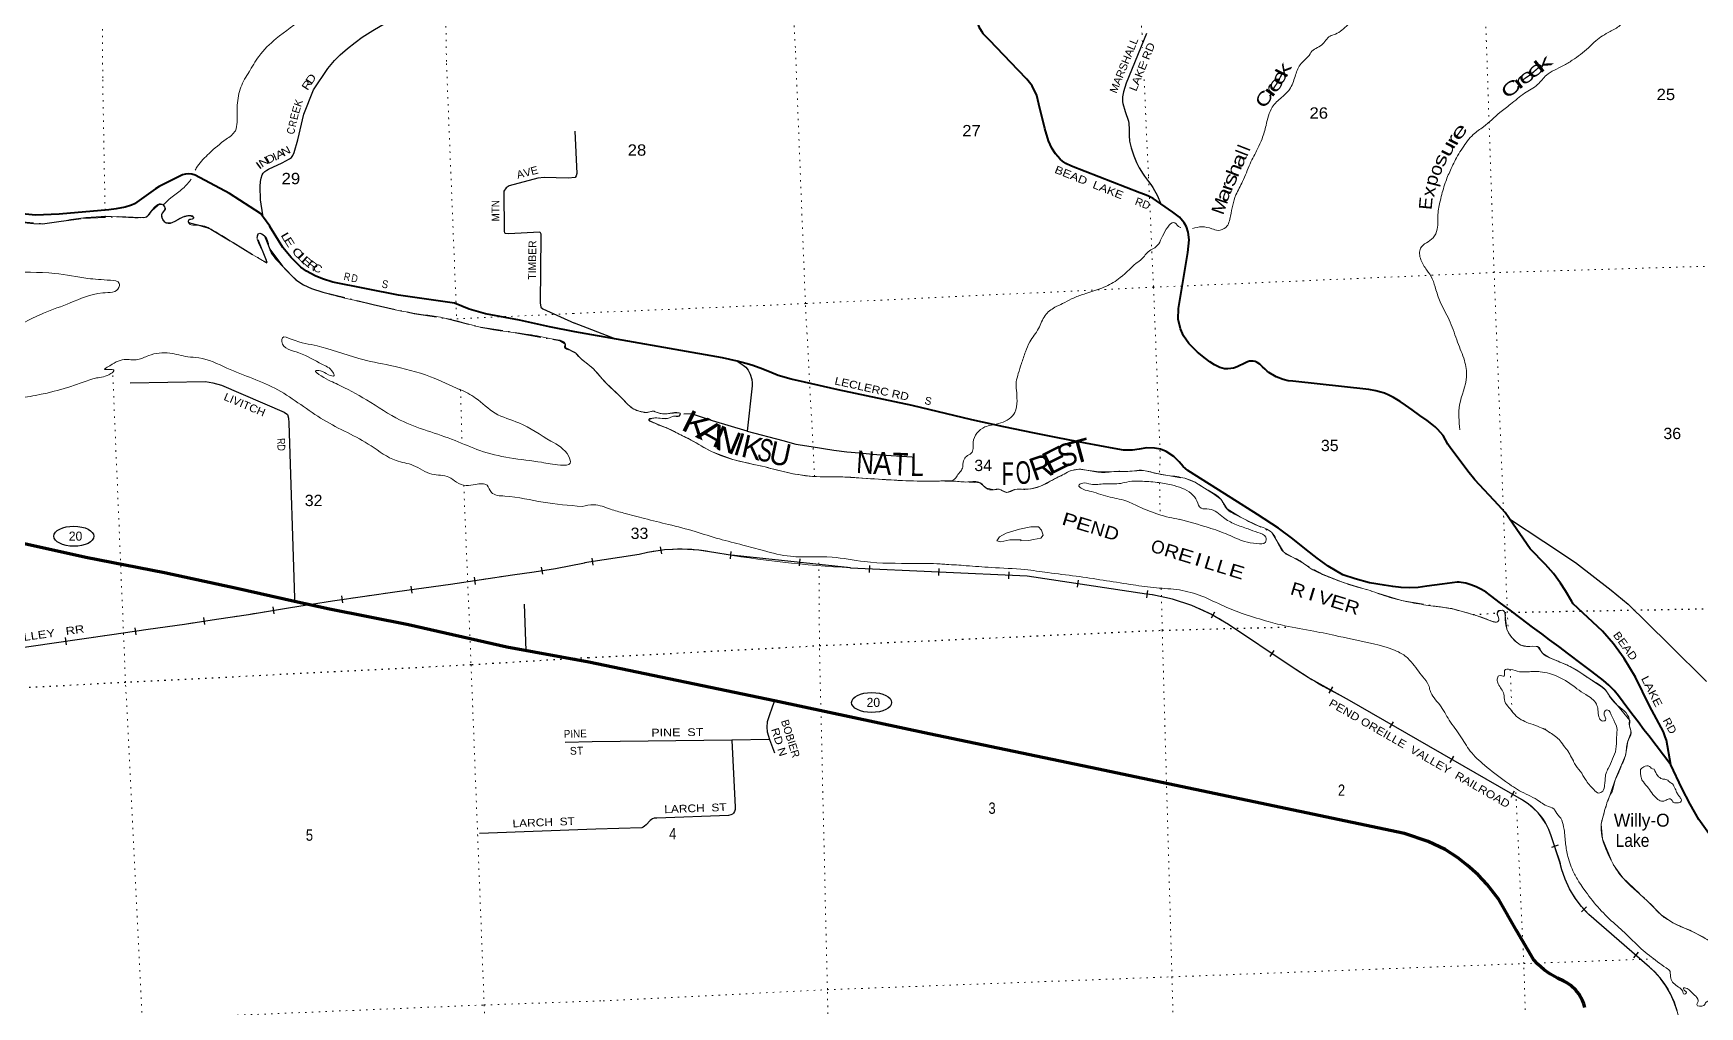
# Model space of a CAD drawing. Header units: feet. Extents: x 733631 to 986127, y 195788 to 388968.
# Drawn here: x 943227 to 968975, y 281106 to 296147 of the extents above; entities that cross this region are included whole.
import ezdxf
from ezdxf.enums import TextEntityAlignment as Align

# ---------------------------------------------------------------- set-up
doc = ezdxf.new("R2010")
doc.units = ezdxf.units.FT
doc.header["$LTSCALE"] = 70
doc.linetypes.add('DOT_DASHED', pattern=[7.7, 5, -1.2, 0.3, -1.2])
doc.linetypes.add('DOTTED', pattern=[1.5, 0.3, -1.2])
for name, color, linetype, lineweight in [('17', 7, 'Continuous', 25), ('23', 7, 'Continuous', 70), ('26', 7, 'Continuous', 40), ('29', 7, 'Continuous', 25), ('34', 7, 'Continuous', 25), ('39', 7, 'Continuous', 13), ('44', 7, 'DOT_DASHED', 13), ('6', 7, 'DOTTED', 25), ('7', 7, 'DOTTED', 13)]:
    doc.layers.add(name, color=color, linetype=linetype, lineweight=lineweight)
for name, color, linetype in [('27', 7, 'Continuous'), ('30', 7, 'Continuous'), ('41', 7, 'Continuous')]:
    doc.layers.add(name, color=color, linetype=linetype)

msp = doc.modelspace()

# ---------------------------------------------------------------- linework, layer by layer
at = {"layer": '17'}
for centre in [(943853.61, 288375.39), (956179.98, 285806.46)]:
    msp.add_ellipse(centre, major_axis=(309.24, -1), ratio=0.500121, dxfattribs=at)
at = {"layer": '23'}
msp.add_line((954678.01, 285829.54), (951810.42, 286431.05), dxfattribs=at)
for points in [[(947261.41, 287368.16), (946374.14, 287565.36), (945255.17, 287808.86), (944039.39, 288048.93), (942666.02, 288350.16), (941995.83, 288461.93), (941468.78, 288463.5), (941029.71, 288431.78), (940252.07, 288323.37), (939216.04, 288155.26), (937988.84, 287968.26), (937953.34, 287963.16)], [(951810.42, 286431.05), (950542.8, 286659.35), (949022.4, 287007.95), (947802.6, 287247.88), (947261.41, 287368.16)], [(967200.55, 281090.86), (967184.98, 281147.76), (967163.99, 281199.92), (967107.11, 281302.2), (967059.02, 281361.81), (966984.2, 281431.58), (966916.49, 281477.64), (966875.18, 281499.99), (966775.97, 281547.4), (966660.86, 281615.13), (966574.19, 281677.45), (966475.32, 281762.8), (966406.25, 281837.31), (966143.52, 282283.01), (965869.29, 282763.93), (965693.23, 282991.53), (965552.38, 283143.26), (965384.45, 283294.99), (965235.48, 283411.49), (965040.47, 283533.42), (964781.79, 283660.76), (964413.43, 283779.98), (959561.61, 284801.82), (957068.3, 285321.09), (954678.01, 285829.54)]]:
    msp.add_lwpolyline(points, dxfattribs=at)
at = {"layer": '26'}
for points in [[(957457.56, 297421.03), (957728.81, 296766.71), (957750.41, 296703.73), (957763.44, 296652.87), (957785.82, 296490.08), (957809.56, 296341.45), (957816.95, 296309.43), (957838.23, 296248.18), (957876.38, 296180.38), (957900.97, 296144.16), (958002.98, 296041.61)], [(959093.8, 294200.84), (959022.47, 294285.72), (958965.9, 294373.06), (958911.79, 294485), (958857.06, 294676.89), (958762.37, 295053.32), (958731.01, 295187.4), (958658.45, 295337.48), (958577.29, 295438.35), (958446.93, 295577.36), (958002.98, 296041.61)], [(968528.81, 284842.36), (968460.34, 285224.48), (968443.84, 285276.05), (968416.52, 285351.34), (968197.93, 285753.59), (967981.41, 286196.07), (967806.13, 286486.93), (967641.16, 286713.85), (967475.16, 286906.72), (967021.99, 287332.44), (966998.28, 287364.41), (966904.45, 287532.53), (966825.05, 287651.15), (966715.76, 287797.61), (966595.13, 287938.91), (966356.94, 288182.32), (966035.89, 288645.05), (966025.06, 288662.2), (965970.03, 288740.71), (965864.47, 288856.23), (965499.54, 289249.51), (965393.99, 289382.17), (965258.66, 289561.77), (965132.14, 289730.77), (965084.32, 289799.36), (965009.44, 289930.22), (964930.95, 290022.27), (964886.74, 290068.3), (964838.93, 290108.91), (964762.24, 290163.06), (964653.08, 290239.77), (964533.08, 290326.39), (964428.42, 290401.3), (964345.42, 290457.25), (964246.18, 290520.43), (964172.2, 290555.62), (964102.73, 290585.41), (964028.75, 290607.97), (963970.11, 290622.41), (963860.94, 290643.17), (962687.64, 290774.02), (962615.47, 290777.63), (962539.68, 290795.68), (962433.22, 290839), (962318.22, 290904.94), (962294.64, 290924.59), (962259.27, 290956.04), (962220.53, 290991.43), (962177.86, 291031.86), (962135.75, 291061.07), (962107.68, 291073.43), (962077.92, 291080.17), (962049.29, 291082.41), (962017, 291080.16), (961987.24, 291071.17), (961945.7, 291052.07), (961839.73, 290998.73), (961802.4, 290982.16), (961770.39, 290972.33), (961732.78, 290965.59), (961685.19, 290962.21), (961632.41, 290963.34), (961562.8, 290981.31), (961480.83, 291021.75), (961406.72, 291071.17), (961338.22, 291121.72), (961214.7, 291217.19), (961083.89, 291354.5), (960997.43, 291473.57), (960953.63, 291581.4), (960917.7, 291728.55), (960923.32, 291894.79), (961019.32, 292479.99), (961064.24, 292758.55), (961086.13, 292956.24), (961070.41, 293074.18), (961045.7, 293155.05), (961009.77, 293220.2), (960936.78, 293304.45), (960835.73, 293383.07), (960651.11, 293509.75), (960583.41, 293558.74), (960529.43, 293592.49), (960459.18, 293627.82), (960399.25, 293653.63), (960324.77, 293681.71), (959688.99, 293930.2), (959270.88, 294096.27), (959181.11, 294135.64), (959129.43, 294168.95), (959093.8, 294200.84)], [(946781.31, 293301.89), (946738.24, 293361.64), (946259.01, 293672.27), (945726.32, 293952.7), (945675.29, 293968.37), (945630.65, 293973.95), (945580.43, 293971.16), (945530.29, 293957.89), (945173.11, 293777.41), (945115.04, 293743.37), (944788.03, 293510.5), (944744.89, 293491.29), (944644.16, 293459.79), (944506.2, 293434.28), (944394.08, 293418.21), (943627.14, 293350.62), (943260.11, 293337.63), (941880.25, 293476.85)], [(951592.78, 291531.72), (951204.84, 291608.78), (950740.91, 291711.66), (950214.53, 291810.32), (949959.5, 291886.23), (949734.23, 291977.34), (948869.81, 292100.43), (947857.31, 292301.19), (947693.96, 292354.68), (947582.35, 292399.35), (947445.64, 292469.14), (947358.57, 292534.29), (947211.26, 292684.12), (947083.52, 292837.99), (946882.45, 293162.51), (946880.37, 293164.45), (946781.31, 293301.89)], [(968528.81, 284842.36), (968188.69, 285289.35), (968114.63, 285384.36), (968025.75, 285505.52), (967947.33, 285604.88), (967867.6, 285714.26), (967792.67, 285813.63), (967721.22, 285909.51), (967655, 285990.57), (967573.97, 286074.24), (967487.71, 286147.46), (967309.51, 286287.36), (967144.83, 286408.95), (966952.71, 286553.2), (966797.18, 286669.13), (966653.41, 286776.34), (966534.48, 286867.42), (966392.89, 286972.02), (966218.19, 287104.07), (966046.1, 287232.63), (965896.67, 287343.76), (965745.06, 287460.13), (965675.35, 287508.94), (965606.52, 287550.78), (965520.7, 287594.36), (965437.49, 287626.17), (965359.94, 287648.83), (965291.98, 287662.78), (965256.91, 287667.14), (965228.37, 287666.26), (964998.34, 287636.62), (964761.35, 287601.76), (964625.42, 287584.32), (964498.21, 287575.61), (964364.03, 287582.58), (964231.59, 287600.01), (964100.02, 287620.93), (963875.22, 287657.54), (963653.91, 287716.81), (963462.22, 287781.3), (963233.94, 287913.79), (963064.03, 288036.69), (962900.22, 288167.43), (962687.62, 288333.03), (962466.31, 288502.13), (962143.93, 288709.57), (961737.02, 288969.3), (961066.55, 289390.72), (960995.1, 289453.47), (960932.37, 289523.2), (960850.46, 289606.88), (960731.09, 289687.06), (960645.7, 289720.18), (960553.35, 289735.87), (960431.36, 289739.36), (960314.61, 289721.93), (960213.53, 289704.5), (960070.64, 289704.5), (959926, 289728.9), (959483.38, 289814.32), (959056.43, 289896.23), (958699.2, 289969.44), (958223.46, 290067.06), (957729.43, 290171.65), (956807.58, 290393.04), (955665.72, 290637.08), (955142.93, 290753.87), (954937.3, 290802.68), (954738.65, 290856.72), (954602.72, 290915.99), (954458.08, 290970.03), (954330.87, 291017.09), (954238.51, 291046.73), (954105.05, 291081.74), (953874.84, 291134.25), (951592.78, 291531.72)], [(969115.33, 283780.47), (968959.98, 283998.03), (968827.94, 284235.01), (968699.78, 284483.64), (968528.81, 284842.36)]]:
    msp.add_lwpolyline(points, dxfattribs=at)
at = {"layer": '29'}
for p, q in [((952215.01, 291423.35), (951586.9, 291669.55)), ((954105.05, 291081.74), (954177.5, 291031.52)), ((950813.36, 287323.79), (950838.44, 286608.67)), ((951863, 285198.74), (951442.97, 285190.1)), ((954602.49, 285232.39), (954679.83, 285030.56)), ((951920.49, 283851.43), (950121.96, 283782.26))]:
    msp.add_line(p, q, dxfattribs=at)
for points in [[(947775.27, 295604.56), (947879.49, 295727.94), (947968.83, 295816.78), (948079.02, 295912.72), (948198.92, 296006.57), (948308.26, 296086.87), (948473.58, 296192.2), (948873.17, 296429.68), (948941.84, 296472.37), (948982.9, 296507.16), (949146.43, 296696.12), (949399.64, 296959.68), (949459.75, 297009.7), (949537.06, 297050.48), (949604.08, 297073.42), (949659.27, 297084.04), (949716.97, 297090.53), (951352.45, 297164.56)], [(960427.93, 296145.94), (960114.69, 295374.83), (960069.67, 295240.36), (960056.99, 295162.97), (960055.72, 295089.39), (960060.79, 295062.75), (960098.84, 294939.69), (960148.93, 294787.77), (960155.27, 294752.25), (960160.34, 294665.99), (960157.81, 294567.03), (960165.42, 294479.5), (960190.78, 294376.74), (960230.1, 294252.42), (960271.95, 294150.93), (960315.06, 294065.93), (960374.99, 293968.89), (960398.46, 293939.71), (960429.53, 293898.48), (960457.43, 293859.16), (960492.94, 293808.41), (960523.37, 293762.11), (960552.54, 293717.07), (960593.76, 293643.49), (960651.11, 293509.75)], [(946781.31, 293301.89), (946774.6, 293343.22), (946736.85, 293575.94), (946732.75, 293781.3), (946737.65, 293857.41), (946745.59, 293905.86), (946763.14, 293957.94), (946778.14, 293986.45), (946802.13, 294010.45), (946835.13, 294032.96), (946859.8, 294047.41), (947074.52, 294143.99), (947184.75, 294205.66), (947215.44, 294228), (947238.52, 294258.02), (947257.29, 294306.17), (947312.59, 294498.2), (947405.66, 294899.86), (947556.31, 295271.21), (947775.27, 295604.56)], [(951595.87, 294635.71), (951625.21, 293980.05), (951616.07, 293944.34), (951599.58, 293920.53), (951491.33, 293909.38)], [(951491.33, 293909.38), (951122.13, 293917.56), (951024.65, 293906.88), (950580.63, 293791.96), (950531.04, 293760.95), (950497.39, 293708.56), (950500.11, 293084.14), (950508.61, 293064.96), (950516.08, 293057.47), (950569.77, 293053.77), (951054.56, 293079.93), (951069.52, 293049.99), (951069.52, 293008.83), (951058.3, 291983.55), (951070.64, 291916.19), (951099.44, 291890), (951155.13, 291864.05), (951586.9, 291669.55)], [(954105.05, 291081.74), (954196.01, 291018.69), (954235.72, 290988.6), (954271.22, 290940.44), (954304.92, 290877.85), (954330.19, 290799.6), (954335.91, 290743.63), (954335.31, 290700.89), (954257.04, 289999.27)], [(944721.08, 290746.36), (945887.47, 290765.4), (946003.26, 290745.23), (946133.8, 290707.39), (947103.18, 290294.8), (947156.94, 290258.28), (947171.14, 290198.12), (947175.69, 290125.48), (947261.66, 287416.8), (947261.41, 287368.16)], [(954257.04, 289999.27), (953721.74, 290159.93), (953397.48, 290267.85), (953279.65, 290259.72)], [(954257.04, 289999.27), (954807.96, 289852.87), (955007.73, 289799.91), (955243.6, 289763.79), (955597.41, 289706.01), (955795.49, 289681.66), (955991.88, 289662.62), (956198.3, 289644.58), (956320.54, 289635.56), (956807.13, 289603.2)], [(966035.89, 288645.05), (966566.04, 288293.89), (967055.95, 287967.18), (967606.79, 287543.72), (967872.47, 287325.08), (968167.67, 287033.55), (968509.97, 286696.79), (969082.79, 286131.32)], [(954678.01, 285829.54), (954642.15, 285736.22), (954595.71, 285602.77), (954566.06, 285509.85), (954560.13, 285426.82), (954564.09, 285353.67), (954602.49, 285232.39)], [(954602.49, 285232.39), (954020.4, 285225.97), (951863, 285198.74)], [(954020.4, 285225.97), (954072.49, 284190.15), (954070.56, 284154.66), (954060.22, 284121.9), (954046.43, 284097.76), (954028.62, 284082.82), (954005.07, 284069.02), (953967.72, 284061.55), (952860.01, 284020.75), (952820.71, 284017.07), (952792.15, 284009.43), (952777.27, 283999.37), (952757.97, 283982.07), (952695.23, 283914.48), (952672.3, 283893.16), (952652.6, 283878.27), (952630.88, 283871.03), (951920.49, 283851.43)]]:
    msp.add_lwpolyline(points, dxfattribs=at)
at = {"layer": '34'}
for p, q in [((952914.31, 288213.34), (952931.03, 288104)), ((954006.53, 288138.5), (953994.88, 288028.5)), ((951097.39, 287787.77), (951079.96, 287897)), ((951856.79, 288038.65), (951873.47, 287929.3)), ((955073.05, 288028.09), (955061.39, 287918.1)), ((956146.76, 287925.09), (956141.73, 287814.6)), ((957217.98, 287878.94), (957212.95, 287768.45)), ((950061.76, 287631.49), (950045.47, 287740.9)), ((958302.53, 287826.96), (958297.5, 287716.47)), ((959371.61, 287699.02), (959355.15, 287589.64)), ((948007.83, 287344.05), (947991.7, 287453.47)), ((949082.52, 287494.74), (949067.54, 287604.34)), ((960444.71, 287534.94), (960428.71, 287425.49)), ((945875.99, 287009.96), (945859.6, 287119.34)), ((946949.81, 287174.56), (946932.27, 287283.77)), ((961480.64, 287203.82), (961425.04, 287108.2)), ((944814.99, 286852.97), (944799.29, 286962.46)), ((943740.34, 286699.05), (943724.3, 286808.49)), ((962393.53, 286610.21), (962331.92, 286518.35)), ((963300.94, 286049.5), (963247.41, 285952.7)), ((964240.04, 285509.68), (964184.89, 285413.8)), ((965170.77, 284977.35), (965115.62, 284881.47)), ((966110.68, 284433.72), (966055.53, 284337.84)), ((966788.88, 283602.63), (966683.89, 283567.82)), ((967227.73, 282647.47), (967146.59, 282572.3)), ((968022.78, 281946.31), (967950.32, 281862.74))]:
    msp.add_line(p, q, dxfattribs=at)
at = {"layer": '34', "lineweight": 13}
for p, q in [((952586.5, 288095.8), (951757.25, 287969.35)), ((962646.53, 286376.11), (961694.81, 287014.41)), ((966817.53, 283337.94), (966682.64, 283744.78))]:
    msp.add_line(p, q, dxfattribs=at)
at = {"layer": '34'}
for points in [[(966323.91, 284241.21), (966237.13, 284298.09), (966219.99, 284307.86), (963564.45, 285835.28), (962923.93, 286192.6), (962645.92, 286375.19), (961694.23, 287013.48), (961419.72, 287173.07), (961130.04, 287303.08), (960828.36, 287402.1), (960517.97, 287469.05), (960428.34, 287482.15), (958585.79, 287759.41), (955853.42, 287883.79), (955853.27, 287887.88), (953965.08, 288087.99), (953772.95, 288119.64), (953510.65, 288162.64), (953245.35, 288177.98), (952979.91, 288165.49), (952717.2, 288125.34), (952586.71, 288094.72), (951745, 287964.09)], [(942947.34, 286641.39), (943513.96, 286721.07), (943977.03, 286788.91), (944440.06, 286856.98), (945000.62, 286937.4), (945561.15, 287017.99), (946055.39, 287092.05), (946549.33, 287168.22), (947199.84, 287272.64), (947850.51, 287376.05), (948349.58, 287449.61), (948849.02, 287520.58), (949262.06, 287577.02), (949674.91, 287634.74), (950154.02, 287706.09), (950633.06, 287777.85), (950966.17, 287823.26), (951297.95, 287876.2), (951745.02, 287963.83)], [(968625.04, 281043.59), (968581.64, 281177.45), (968524.49, 281306.03), (968454.22, 281427.93), (968371.57, 281541.83), (968277.49, 281646.46), (968200.18, 281717.74), (968200.91, 281716.17), (967262.84, 282529.41), (967260.82, 282528.85), (967261.26, 282530.94), (967149.32, 282651.75), (967049.99, 282784.47), (966965.08, 282926.84), (966895.5, 283077.3), (966842.04, 283234.21), (966816.47, 283337.63), (966681.6, 283744.41), (966644.84, 283841.4), (966598.16, 283933.98), (966542.07, 284021.18), (966477.16, 284102.03), (966404.16, 284175.65), (966323.81, 284241.28)]]:
    msp.add_lwpolyline(points, dxfattribs=at)
at = {"layer": '34', "lineweight": 13}
for points in [[(960428.5, 287483.24), (958585.9, 287760.51), (955854.48, 287884.84), (955854.33, 287888.87)], [(966220.54, 284308.81), (963566.2, 285835.54), (963568.14, 285837.63)], [(968197.73, 281720.38), (967262.76, 282530.94), (967260.82, 282528.85)]]:
    msp.add_lwpolyline(points, dxfattribs=at)
for centre, radius, start, end in [((953231.69, 285639.22), 2539.9, 77.69152, 104.71559), ((956819.86, 306012.02), 18148.85, 260.33574, 266.9504), ((960034.49, 284474.45), 3034.48, 56.82818, 82.53937), ((966641.9, 292156.29), 7026.63, 235.34703, 244.05903), ((965738.23, 283442.35), 991.65, 17.7566, 60.89774), ((968365.82, 283665.83), 1582.63, 191.95712, 225.8148), ((967326.31, 280696.49), 1345.42, 332.96321, 49.68262)]:
    msp.add_arc(centre, radius, start, end, dxfattribs=at)
msp.add_spline([(923030.15, 294565.89), (923585.4, 293753.49), (924153.92, 292964.75), (924808.76, 292073.9), (925483.33, 291254.54), (925862.65, 290855.44), (926313.68, 290426.52), (926876.88, 289965.18), (927619.79, 289445.49), (928387.38, 288971.16), (928972.29, 288698.65), (929532.57, 288496.04), (930423.11, 288260.63), (931128.21, 288131.9), (931852.35, 288094.84), (933193.39, 288027.04), (934518.5, 287952.61), (935091.25, 287914.24), (935470.81, 287856.89), (936137.41, 287674.23), (936731.9, 287474.85), (937406.8, 287460.31), (937854.79, 287409.44), (937973.79, 287355.01), (938427.43, 287025.27), (939046.47, 286584.11), (939484.76, 286405.49), (939947.1, 286290.41), (940468.38, 286280.55), (941117.23, 286376.31), (942380.87, 286560.57), (943514.12, 286719.98), (944440.22, 286855.89), (945561.31, 287016.9), (946549.5, 287167.13), (947850.68, 287374.96), (948849.17, 287519.49), (949675.07, 287633.65), (950633.22, 287776.76), (951298.14, 287875.12), (951754.65, 287964.6)], degree=3, dxfattribs=at)
at = {"layer": '39'}
msp.add_lwpolyline([(958491.64, 288318.33), (958315.87, 288319.73), (958177.65, 288290.24), (958116.6, 288302.05), (958154.44, 288368.11), (958259.46, 288420.57), (958467.09, 288483), (958639.37, 288519.84), (958758.51, 288520.33), (958802.97, 288467.5), (958832.15, 288391.87), (958795.62, 288344.03), (958681.21, 288325.54), (958611.09, 288310.76), (958482.02, 288305.85)], dxfattribs=at)
for points in [[(943702.82, 314142.8), (943993.13, 313756.2), (944307.31, 313540.28), (944890.94, 313681.87), (945304.32, 313789.48), (945827.47, 313805.16), (946397.58, 313324.24), (946539.56, 312991.48), (946353.42, 312504.49), (946052.27, 311808.36), (945630.92, 311048.21), (945485.33, 310518.65), (945552.98, 310012.91), (945798.04, 309478.87), (946277.75, 309066.54), (946677.43, 308921.14), (947111.98, 308644.06), (947578.01, 308344.18), (948172.45, 307902.73), (948560.23, 307468.05), (949127.27, 306845.66), (949671.84, 306309.07), (949967.16, 305821.74), (950183.97, 305326.8), (950066.5, 304679.39), (949940.55, 304039.67), (949887.95, 303633.46), (949768.06, 303319.09), (949523.6, 303150.5), (948967.99, 302933.46), (948716.19, 302546.47), (948615.8, 301962.43), (948505.31, 301377.92), (948216.03, 300565.22), (947895.1, 299535.03), (947928.98, 299138.81), (948134.37, 298913.91), (948459.61, 298557.16), (948575.81, 298091.98), (948596.92, 297505.38), (948455.42, 297137.53), (948083.1, 296977.27), (947731.54, 296765.46), (947407.69, 296403.46), (946977.49, 296064.91), (946714.02, 295790.46), (946556.66, 295543.27)], [(965268.67, 290019.95), (965265.81, 290407.58), (965372.23, 290841.77), (965340.46, 291088.95), (965234.53, 291373.7), (965121.61, 291682.42), (964977.13, 291971.77), (964900.22, 292184.92), (964843.17, 292354.41), (964759.22, 292488.54), (964666.19, 292648.57), (964663.36, 292826.18), (964857.1, 292987.02), (964918.66, 293118.61), (964932.97, 293375.62), (964975.05, 293593.3), (965042.49, 293834.16), (965123.74, 294031.12), (965234.39, 294251.41), (965310.46, 294373.45), (965476.11, 294581.69), (965635.02, 294702.84), (965889.1, 294922.53), (966051.81, 295049.88), (966269.44, 295219.71), (966470.23, 295354.57), (966608.05, 295499.16), (966862.99, 295644.15), (967007.09, 295730.41), (967256.21, 295921.63), (967371.14, 296031.02), (967589.86, 296172.62), (967741.64, 296269.26), (967815.7, 296338.72), (967887.45, 296363.66), (968006.35, 296422.71), (968121.49, 296478.65)], [(963537.37, 296280.32), (963345.89, 296134.42), (963264.29, 296103.04), (963136.25, 295966.91), (962969.04, 295851.5), (962955.78, 295828.78), (962800.83, 295657.29), (962722.83, 295480.65), (962637.69, 295279.51), (962517.17, 295157.8), (962369.59, 295004.77), (962275.4, 294724.52), (962212.68, 294518.17), (962143.98, 294362.08), (962027.67, 294131.48), (961913.16, 293854.5), (961809.95, 293650.65), (961725.7, 293322.32), (961653.67, 293147.93), (961536.31, 293101.06), (961436.32, 293127.54), (961285.76, 293156.15), (961138.78, 293132.72)], [(946562.27, 295553.66), (946434.13, 295316.42), (946379.2, 295037.44), (946376.22, 294774.46), (946348.51, 294642.03), (946205.71, 294509.58), (945944.72, 294292.06), (945763.9, 294091.54), (945728.06, 294029.9)], [(951707.79, 288835.53), (951102.99, 288901.54), (950510.13, 288995.82), (950306.22, 289053.31), (950237.83, 289162.11), (950061.68, 289176.1), (949914.89, 289158.77), (949765.64, 289212.13), (949649.9, 289288.92), (949385.84, 289334.17), (949098.46, 289469.6), (948833.35, 289545.14), (948445.87, 289772.07), (947711.13, 290172.74), (947004.47, 290637.09), (946219.47, 290973.3), (945781.87, 291131.72), (945613.72, 291148.01), (945335.12, 291204.88), (945009.34, 291167.07), (944841.9, 291104.52), (944631.89, 291105.18), (944369.48, 290986.69), (944326.16, 290954.83), (944396.96, 290951.27), (944472.06, 290939.77), (944425.35, 290889.58), (944201.59, 290821), (943967.95, 290746), (943259.95, 290551.08), (942936.25, 290511.31), (942560.1, 290528.33), (941874.98, 290546.55), (941418.11, 290504.09), (940515.2, 290514.6), (940111.94, 290498.31), (939360.95, 290320.07), (938928.53, 290155.12), (938712.19, 289931.09), (937919.62, 289729.14), (937050.06, 289360.66), (936394.5, 289108.95), (935360.68, 288760.95), (934451.71, 288538.7), (933580.34, 288396.64), (933380.48, 288395.63), (933332.57, 288379.78), (933390.51, 288339.36), (933443.52, 288266.42), (933352.77, 288263.21), (933129.12, 288307.87), (932750.74, 288330.88), (932482.46, 288323.4), (932337.75, 288304.13), (932195.25, 288337.51), (931405.36, 288523.9), (931175.49, 288631.03), (931107.28, 288618.5), (931080.25, 288524.53), (931047.23, 288486.96), (931013.28, 288534.29), (930981.83, 288626.19), (930918.12, 288658.32), (930692.94, 288688.77), (930098.48, 288770.86), (929254.26, 289009.93), (928249.64, 289390.94), (927648.91, 289770.07), (927123.07, 290143.76), (926600.78, 290531.73), (925837.51, 291230.67), (925311.57, 291956.21), (924988.33, 292484.69), (924939.85, 292543.64), (924889.71, 292533.78), (924814.06, 292502.79), (924771.48, 292565.99), (924798.42, 292720.63), (924802.28, 292842.1), (924729.51, 292960.85), (924583.38, 293273.16), (924453.83, 293747.83), (924378.53, 294171.84), (924419.37, 294333.04), (924485.27, 294412.21), (924486.36, 294497.18), (924463.41, 294518.61), (924405.13, 294510.48), (924383.85, 294542.09), (924366.24, 294583.93), (924374.04, 294622.24)], [(925563.78, 294671.58), (925679.95, 294256.32), (925903.4, 293752.62), (926187.62, 293242.99), (926430.79, 292810.76), (926804.56, 292338.67), (927277.58, 291857.96), (927808.6, 291334.81), (928316.48, 291013.06), (928680.32, 290769.12), (929301.88, 290487.8), (930079.08, 290201.87), (931108.76, 289971.38), (931738.55, 289860.21), (932677.58, 289798.4), (933546.42, 289780.62), (934333.81, 289840.84), (935430.22, 289956.49), (936222.24, 290115.96), (936488.56, 290179.98), (936988.23, 290327.09), (937961.54, 290731.59), (938563.1, 291084.52), (938978.45, 291392.43), (939257.2, 291737.98), (939424.9, 292083.64), (939744.4, 292477.13), (940274.69, 293021.66), (940715.22, 293302.16), (941092.04, 293382.23), (941354.13, 293393.52), (942099.98, 293312.75), (942867.44, 293248.91), (943286.99, 293203.1), (943881.96, 293280.77), (944510.8, 293313.14), (944896.97, 293298.5), (944981.24, 293313.61), (945056.81, 293405.26), (945214.84, 293505.9), (945261.1, 293452.94), (945208.63, 293335.82), (945250.39, 293238.21), (945419.86, 293242.18), (945520.74, 293302.37), (945614.68, 293329.96), (945698.14, 293310.67), (945697.03, 293284.35), (945623.26, 293257.47), (945624.38, 293225.16), (945787.46, 293180.37), (945998.06, 293104.92), (946383.79, 292869.84), (946691.22, 292680.53), (946798.33, 292619.61), (946837.35, 292600.77), (946814.87, 292666.71), (946748.76, 292826.14), (946684.38, 292993.72), (946696.82, 293042.69), (946798.7, 293015.97), (946874.07, 292822.49), (947052.23, 292576.02), (947344.66, 292295.18), (947682.88, 292149.42), (948487.24, 291953.43), (949058.97, 291828.07), (949582.7, 291747.52), (950136.84, 291605.35), (950924.42, 291485.61), (951326.81, 291410.88), (951444, 291350.31), (951435.74, 291297.45), (951523.73, 291249.03), (951606.62, 291206.87)], [(945663.98, 293893.62), (945654.16, 293879.37), (945517.97, 293730.98), (945350.77, 293603.73), (945233.48, 293494.2)], [(960958.33, 293145.88), (960944.69, 293149.24), (960867.27, 293218.99), (960694.09, 293048.83), (960554.97, 292833.52), (960471.98, 292785.94), (960349.76, 292656.08), (960306.64, 292622.13), (960021.47, 292370.97), (959798.48, 292235.27), (959549.51, 292145.02), (959435.8, 292108.39), (959268.73, 292041.45), (959132.07, 291971.63), (959013.17, 291912.59), (958860.54, 291785.62), (958759.27, 291583.86), (958625.81, 291378.86), (958557.04, 291224.78), (958495.41, 291042.71), (958446.8, 290889.4), (958415.41, 290760.98), (958418.46, 290629.84), (958426.78, 290466.58), (958393.23, 290289.61), (958306.14, 290191.38), (958033.35, 290090.14), (957931.35, 290064.04), (957748.49, 289830.91), (957748.28, 289731.95), (957720.83, 289658.21), (957643.97, 289608.84), (957620.7, 289583.72), (957592.1, 289487.72), (957587.61, 289447.16), (957557.83, 289381.4), (957499.98, 289310.54), (957483.08, 289277.59), (957430.11, 289237.2)], [(939737.67, 291217.09), (939871.09, 291328.98), (940019.74, 291409.06), (940026.48, 291447.72), (939905.41, 291445.46), (939784, 291394.65), (939690.71, 291290.24), (939599.7, 291236.47), (939579.86, 291284.3), (939624.42, 291338.45), (939857.87, 291593.42), (940209.01, 291947.59), (940604.35, 292192.11), (941056.1, 292382), (941534.92, 292489.95), (942093.95, 292497.6), (942816.21, 292456.43), (943557.94, 292436.17), (944067.41, 292359.16), (944419.71, 292331.19), (944554.71, 292281.37), (944550.76, 292220.56), (944299.33, 292134.82), (943797.84, 291981.59), (943383.43, 291821.32), (942756.34, 291505.92), (942317.25, 291300.29), (941892.19, 291155.83), (941853.94, 291152.45), (941584.22, 291070.11), (941408.14, 291082.08), (941088.48, 291042.45), (940529.78, 291083.35), (940063.49, 291137.62), (939773.99, 291159.73), (939724.4, 291192.35), (939736.34, 291216.31)], [(949823.22, 290635.75), (949363.85, 290839.91), (948741.96, 291014.05), (948255.64, 291122.21), (947610.8, 291317.78), (947213.49, 291421), (947075.44, 291442.41), (947067.39, 291383.48), (947331.91, 291208.82), (947685.22, 291035.29), (947855.08, 290911.88), (947875.12, 290857.99), (947785.82, 290871.01), (947664.6, 290931.43), (947585.81, 290932.68), (947675.4, 290852.95), (947932.39, 290720.49), (948374.81, 290481.36), (948896.45, 290170.2), (949743.34, 289854.39), (950128.29, 289700.17), (950586.52, 289586.97), (951079.58, 289517.47), (951371.81, 289475.23), (951524.3, 289502.87), (951500.42, 289609.2), (951223.65, 289846.11), (950731.36, 290125.95), (950362.68, 290276.7), (950061.78, 290510.73), (949812.65, 290649.53)], [(951606.62, 291206.87), (951692.22, 291115.19), (951733.88, 291082.44), (951856.84, 290984.13), (952078.26, 290742.14), (952237.61, 290590.68), (952340.49, 290489.58), (952439.33, 290388.33), (952530.56, 290327.18), (952606.19, 290303.8), (952663.28, 290289.81), (952731.85, 290292.42), (952807.95, 290309.45), (952865.43, 290285.38), (952928.57, 290271.63), (952965.11, 290266.96), (953039.65, 290271.82), (953069.74, 290277), (953204.87, 290282.14), (953223.33, 290274.76), (953218.52, 290242.27), (953160.51, 290227.94), (953110.01, 290228.04), (953042.45, 290199.22), (952972.02, 290192.5), (952860.48, 290204.42), (952794, 290199.87), (952736.3, 290177.48), (952753.29, 290155.91), (952829.31, 290122.46), (952849.95, 290111.12), (953003.62, 290054.36), (953178.63, 289968.13), (953390.79, 289861.09), (953706.68, 289683.27), (954079.42, 289550.02), (954491.02, 289456.63), (954833.65, 289370.7), (955268.58, 289300.41), (955737.48, 289291.98), (956223.45, 289259.98), (956709.19, 289234.02), (957178.01, 289227.62), (957452.68, 289227.96), (957665.3, 289213.84), (957857.67, 289200.96), (957947.66, 289119.56), (958061.85, 289091.59), (958144.14, 289104.82), (958263.37, 289050.79), (958396.86, 289098.28), (958532.14, 289099.38), (958558.36, 289100.38), (958713.02, 289122.41), (958907.78, 289204.54), (959040.18, 289280.26), (959129.45, 289322.02), (959236.33, 289378.59), (959382.54, 289410.4), (959616.18, 289374.86), (959848.81, 289365.53), (959999.75, 289379.35), (960072.59, 289376.06), (960207.63, 289383.22), (960348.57, 289394.63), (960580.74, 289344.9), (960863.17, 289301.11), (961107.83, 289241.76), (961378.42, 289086.45), (961573.61, 288948.47), (961661.9, 288806.43), (961877.1, 288673.25), (962136.67, 288541.76), (962363.03, 288433.24), (962427.59, 288330.69), (962501.85, 288186.09), (962587.96, 288100.51), (962713.56, 288038.64), (962827.05, 287976.32), (962914.4, 287910.98), (963149.53, 287784.62), (963412.04, 287681.51), (963690.3, 287589.1), (963845.36, 287548.55), (963992.83, 287495.59), (964307.62, 287398.52), (964558.17, 287343.42), (964858.91, 287296.29), (964946.18, 287285.48), (965051.75, 287271.32), (965145.22, 287256.69)], [(960935.36, 288635.42), (960780.68, 288665.89), (960604.98, 288717.77), (960340.53, 288818.79), (960110.37, 288921.1), (959829.02, 288989.16), (959545.03, 289073.28), (959416.02, 289118.86), (959380.1, 289159.9), (959425.32, 289191.91), (959569.21, 289179.21), (959781.04, 289185.24), (960031.2, 289192.74), (960157.4, 289219.75), (960332.86, 289226.42), (960592.09, 289208.01), (960811.77, 289167.89), (961117.8, 289036.15), (961205.01, 288922.34), (961270.03, 288807.68), (961393.68, 288796.23), (961514.77, 288746.31), (961618.96, 288663.44), (961792.5, 288563.01), (961997.37, 288488), (962146.93, 288433.1), (962268.96, 288358.98), (962265.79, 288284.14), (962131.37, 288260.86), (961942.25, 288294.06), (961687.73, 288399.49), (961384.58, 288509.12), (960933.18, 288639.38)], [(951707.79, 288835.53), (951886.31, 288862.81), (952145.48, 288793.91), (952351.82, 288733.09), (952672.19, 288648.34), (953039.26, 288557.29), (953451.48, 288447.76), (953827.55, 288332.82), (954190.66, 288239.6), (954509.09, 288152.75), (954928.52, 288065.71), (955569.31, 288051.71), (956068.78, 287983.87), (956833.3, 287956.39), (957239.6, 287947.61), (957336.79, 287941.21), (957642.57, 287920.53), (958027.39, 287892.75), (958549.74, 287860.11), (958902.99, 287812.96), (959339.32, 287758.87), (959757.81, 287696.03), (960174.37, 287631.09), (960535.76, 287582.23), (960890.41, 287551.29), (961241.11, 287465.67), (961580.19, 287314.99), (961892.11, 287187.51), (962268.26, 287070.55), (962566.21, 286991.01), (963011.7, 286909), (963394.51, 286828.64), (963956.67, 286706.64), (964302.26, 286596.59), (964455.47, 286499.43), (964518.62, 286433.17), (964699.24, 286201.74), (964787.07, 286071.8), (964808.34, 285991.83), (964958.32, 285769.33), (965106.83, 285532.65), (965275.74, 285290.68), (965430.22, 285056.24), (965650.79, 284836.43), (965975.61, 284584.23), (966222.07, 284425.99), (966498.39, 284278.98), (966539.98, 284248.25), (966640.9, 284197.57), (966737.95, 284142.69), (966751.06, 284116.94), (966827.64, 284016.86), (966873.12, 283885.31), (966880.81, 283843.19), (966903.57, 283619.9), (966939.37, 283425.37), (967031.8, 283176.46), (967120.72, 283018.28), (967189.23, 282917.9), (967399.64, 282647.21), (967641.23, 282405.99), (967867.31, 282200.52), (968072.9, 282002.36), (968325.11, 281799.91), (968458.08, 281703.99), (968516.81, 281647.66), (968521.77, 281623.62), (968533.66, 281525.12), (968669.97, 281395), (968716.75, 281334.17), (968726.07, 281302.22), (968758.34, 281303.44), (968769.5, 281328.1), (968737.93, 281361.23), (968726.52, 281395.13), (968779.42, 281385.02), (968873.45, 281303.78), (968947.31, 281221.77), (968949.1, 281175.4), (968930.34, 281138.33), (969039.94, 281124.32), (969076.31, 281176.19), (969177.23, 281178.01), (969198.42, 281100.06), (969252.8, 281051.64), (969261.5, 280983.31), (969235.37, 280927.79), (969199.95, 280799.22), (969193.2, 280764.63), (969093.71, 280621.51), (969093.17, 280583.12)], [(965145.22, 287256.69), (965267.79, 287220.97), (965426.96, 287178.55), (965518.89, 287151.76), (965653.94, 287106.41), (965740.12, 287071.31), (965833.99, 287046.61), (965863.69, 287061.88), (965856.62, 287140.37), (965847.62, 287164.26), (965871.5, 287225.75), (965885.69, 287224.27), (965929.83, 287232.01), (965965.67, 287192.98), (965972.2, 287128.61), (965988.75, 286961.62), (966069.06, 286817.26), (966256.18, 286678.97), (966446.22, 286674.08), (966468.56, 286670.89), (966543.04, 286572.75), (966652.97, 286498.17), (966870.49, 286409.51), (967070.32, 286308.06), (967290.02, 286162.94), (967518.49, 285999.97), (967578.62, 285907.35), (967674.05, 285789.81), (967887.64, 285541.46), (967889.29, 285446.61), (967915.44, 285344.61), (967860.79, 285191.08), (967830.03, 284994.02), (967754.59, 284803.34), (967725.28, 284725.49), (967667.36, 284604.14), (967627.21, 284441.06), (967598.99, 284387.48), (967516.49, 284170.28), (967479.36, 284033.57), (967455.18, 283927.63), (967464.21, 283746.23), (967486.03, 283652.14), (967555.48, 283475.05), (967722.62, 283174.45), (967947.92, 282936.65), (968113.17, 282789.46), (968245.29, 282663.22), (968363.21, 282538.46), (968498.28, 282440.6), (968634.5, 282365), (968850.08, 282274.25), (969091.49, 282142.07), (969294.12, 282020.53), (969411.49, 281962.39), (969697.74, 281872.3), (969885.38, 281824.91), (969924.17, 281814.27), (970045.95, 281798.71), (970114.83, 281793.25), (970215.05, 281813.21), (970289.36, 281824.12), (970411.68, 281846.94), (970467.59, 281915.71), (970535.22, 281995.02), (970596.71, 282076.12), (970731.67, 282137.8), (970730.9, 282105.46), (970708.02, 282070.26), (970685.15, 282035.06), (970664.68, 281989.85), (970659.8, 281959.37), (970749.62, 281934.52), (970758.79, 281854.09), (970789.6, 281788.62), (970866.7, 281779.43), (970928.91, 281789.87), (971074.19, 281793.38), (971235.54, 281747.01), (971365.02, 281689.33), (971503.56, 281658.25), (971597.88, 281673.95), (971606.73, 281601.59), (971653.6, 281538.75), (971623.43, 281483.08), (971504.13, 281486.62), (971327.12, 281520.28), (971213.16, 281542.2), (971130.7, 281585.51), (971087.96, 281593.98), (970929.48, 281618.24)], [(966582.74, 285388.85), (966471.73, 285439.15), (966330.47, 285488.3), (966219.39, 285540.62), (966117.37, 285619.54), (966028.3, 285729.24), (965964.06, 285823.73), (965949.61, 285936.27), (965862.78, 286092.51), (965847.88, 286164.64), (965871.99, 286220.08), (965952.97, 286215.09), (965961.72, 286302.25), (966047.97, 286317.65), (966188.69, 286282.61), (966346.23, 286282.55), (966422.87, 286285.46), (966509.9, 286280.69), (966652.32, 286253.8), (966900.94, 286144.1), (967079.45, 286019.63), (967214.28, 285927.82), (967379.45, 285782.64), (967403.04, 285694.69), (967419.51, 285582.22), (967462.18, 285523.26), (967518.42, 285531.46), (967497.84, 285645.79), (967542.51, 285691.91), (967625.76, 285575.93), (967694.36, 285421.02), (967690.36, 285263.35), (967681.16, 285083.27), (967630.38, 284933.92), (967563.31, 284787.99), (967527.88, 284711.92), (967515.56, 284612.5), (967506.5, 284533.4), (967477.97, 284435.38), (967416.47, 284406.79), (967337.65, 284460.34), (967210.48, 284615.04), (967130.8, 284743.27), (967041.26, 284865.07), (967023.49, 284906.81), (966967, 285009.67), (966953.89, 285035.42), (966890.12, 285117.81), (966817.65, 285216.03), (966667.53, 285337.55), (966655.12, 285345.15), (966580.41, 285396.84)], [(968270.58, 284778.54), (968327.06, 284675.67), (968393.63, 284625.7), (968452.5, 284617.84), (968481.28, 284604.8), (968506.5, 284579.51), (968556.22, 284547.07), (968577.79, 284511.54), (968613.02, 284436.14), (968641.42, 284380.67), (968675.48, 284335.52), (968688.52, 284311.78), (968693.33, 284291.77), (968648.27, 284255.73), (968597.78, 284255.83), (968573.42, 284258.94), (968560.77, 284272.59), (968547.89, 284292.3), (968520.74, 284315.5), (968458.77, 284299.01), (968384.77, 284280.04), (968312.39, 284323.73), (968251.49, 284384.02), (968182.98, 284484.41), (968104.62, 284578.36), (968069.47, 284651.74), (968060.92, 284716.04), (968062.93, 284768.62), (968109.77, 284810.79), (968198.35, 284818.2), (968227.68, 284791.04), (968270.58, 284778.54)]]:
    msp.add_spline(points, degree=3, dxfattribs=at)
at = {"layer": '44', "lineweight": 25}
msp.add_lwpolyline([(941809.11, 293343.3), (943370.71, 293203.44), (943619.9, 293239.66), (943994.38, 293288.57), (944536.98, 293313.59), (944930.08, 293299.81), (944980.82, 293313.41), (945002.46, 293329.2), (945023.62, 293358.92), (945063.81, 293411.7), (945144.23, 293484.44), (945181.32, 293504.48), (945206.55, 293507.5), (945232.17, 293495.24), (945254.92, 293464.53), (945263.44, 293446.67), (945263.12, 293430.89), (945254.73, 293413.17), (945219.04, 293367.13), (945208.67, 293342.86), (945208.67, 293342.86), (945208.67, 293342.86), (945214.23, 293302.02), (945231.18, 293261.85), (945248.62, 293240), (945277.31, 293219.1), (945310.04, 293210.92), (945346.83, 293214.24), (945419.18, 293241.86), (945499.19, 293291.63), (945542.38, 293310.81), (945601.69, 293327.51), (945625.98, 293331.2), (945644.12, 293330.42), (945663.25, 293326.25), (945683.94, 293318.21), (945698.78, 293310.26), (945702.43, 293303.91), (945700.73, 293291.4), (945693.81, 293281.17), (945683.81, 293276.12), (945641.93, 293267.59), (945629.58, 293262.97), (945622.54, 293256.33), (945618.82, 293245.48), (945618.49, 293233.47), (945622.34, 293226.26), (945647.12, 293217.71), (945768, 293186.55), (945853.41, 293160.2), (945922.49, 293138.92), (945967.84, 293120.77), (946315.48, 292911.89), (946834.19, 292598.95), (946831.9, 292634.08), (946685.19, 292991.49), (946700.93, 293047.65), (946729.33, 293056.7), (946759.05, 293048.82), (946798.98, 293015.49), (946880.72, 292812.39), (947074.76, 292549.53), (947283.85, 292339.06), (947401.51, 292260.49), (947523.26, 292201.64), (947701.16, 292144.75), (948477.14, 291955.72), (949109.95, 291818.22), (949616.98, 291740.49), (950137.46, 291605.24), (950726.06, 291515.78), (951360.38, 291400.97), (951444.02, 291350.29), (951443.03, 291293.17), (951602.35, 291209.04)], dxfattribs=at)
at = {"layer": '44'}
for points in [[(951606.62, 291206.87), (951690.41, 291117.13), (951876.25, 290967.23), (952052.71, 290768.12), (952420.74, 290407.09), (952488.84, 290348.41), (952590.8, 290308.04), (952694.74, 290288.64), (952803.02, 290309.67), (952916.14, 290273.93), (952997.84, 290267.51), (953182.74, 290282.73), (953220.68, 290276.52), (953228.4, 290265.36), (953207.7, 290237.7), (953118.67, 290228.98), (953039.76, 290198.7), (952982.2, 290192.4), (952852.76, 290204.59), (952800.5, 290200.83), (952734.91, 290174.33), (952751.38, 290156.96), (952833.16, 290120.36), (953039.85, 290036.73), (953381.16, 289865.98), (953729.45, 289672.09), (954036.22, 289560.96), (954964.21, 289342.18), (955268.39, 289300.42), (955768.34, 289290.04), (956772.38, 289232.09), (957523.5, 289223.33), (957854.3, 289201.19), (957954.05, 289116.9), (958079.51, 289092.53), (958153.15, 289103.65), (958270.74, 289051.66), (958389.86, 289097.83), (958646.73, 289108.76), (958789.57, 289148.16), (959249.88, 289384.59), (959384.09, 289410.33), (959693.63, 289369.73), (960060.1, 289376.03), (960386.78, 289391.57), (960613.96, 289339.45), (961029.7, 289267.2), (961186.16, 289205.45), (961463.49, 289030.57), (961581.29, 288941.4), (961672.59, 288798.63), (961879.6, 288671.97), (962362.19, 288433.79), (962547.35, 288130.05), (963155.76, 287781.94), (963485.24, 287655.97), (964364.1, 287383.95), (965182.52, 287246.95), (965534.59, 287146.91), (965760.09, 287064.01), (965829.19, 287047.26), (965851.32, 287050.42), (965867.51, 287068.59), (965869.57, 287099.15), (965848.12, 287187.64), (965848.12, 287187.64), (965874.59, 287227.3), (965929.78, 287232.03), (965952.3, 287218.38), (965965.99, 287189.9), (965993.24, 286937.65), (966019.56, 286881.23), (966074.49, 286810.86), (966152.03, 286731.33), (966212.13, 286693.01), (966287.98, 286674.71), (966469.87, 286670.39), (966553.41, 286564.6), (966648.25, 286500.41), (966929.5, 286381.82), (967065.15, 286311.2), (967169.22, 286244.54), (967461.18, 286046.11), (967531.64, 285985.93), (967591.25, 285891.6), (967755.86, 285697.4), (967893.62, 285528.81), (967889.88, 285442.97), (967912.06, 285374.52), (967913.76, 285332.12), (967865.09, 285207.26), (967850.23, 285104.77), (967826.78, 284985.39), (967670.66, 284611.87), (967499.81, 284111.39), (967454.67, 283924.6), (967473.08, 283700.26), (967640.17, 283301.32), (967789.31, 283094.58), (968170.24, 282735.61), (968378.4, 282524.73)], [(968378.4, 282524.73), (968562.19, 282402.85), (968886.83, 282255.19), (969095.14, 282139.96)]]:
    msp.add_lwpolyline(points, dxfattribs=at)
at = {"layer": '6'}
msp.add_line((965474.59, 287164.98), (965848.39, 287188.63), dxfattribs=at)
for points in [[(965964.78, 287197.75), (971362.36, 287297.23), (973378.97, 287365.91)], [(951807.53, 286498.84), (955373.7, 286685.18), (960670.31, 286922.95), (962650.43, 286974.11)], [(951807.53, 286498.84), (949990.94, 286387.05), (944651.7, 286115.17), (939399.32, 285842.33), (934112.87, 285562.21), (933995.91, 285558.07), (928821.21, 285257.64), (928676.08, 285250.48), (923556.12, 284943.9), (923360.71, 284930.92), (921139.12, 284790.58)]]:
    msp.add_lwpolyline(points, dxfattribs=at)
at = {"layer": '7'}
for p, q in [((960358.36, 296142.94), (960368.03, 295929.76)), ((949610.9, 295682.66), (949769.96, 291701.38)), ((960377.71, 295716.37), (960379.43, 295678.4)), ((944337.43, 293307.11), (944298.74, 295457.07)), ((960390.47, 295435.05), (960458.87, 293926.87)), ((949666.35, 291729.07), (951580.53, 291818.76)), ((944651.7, 286115.17), (944453.95, 290906)), ((949829.24, 290640.28), (949850.82, 289811.28)), ((960630.41, 289203.19), (960637.94, 288706.37)), ((966075.5, 285668.29), (966045.07, 286317.97))]:
    msp.add_line(p, q, dxfattribs=at)
for points in [[(948893.8, 317754.45), (948953.21, 313228.27), (949176.32, 307811.01), (949325.39, 302499.42), (949589.09, 297095.69), (949610.9, 295682.66)], [(954481.22, 310207.02), (954528.86, 308013.8), (954652.15, 302625.36), (954922.94, 297313.24), (955002.91, 295912.94)], [(960029.64, 308193.16), (960159.74, 302833.35), (960261.61, 297516.79), (960358.36, 296142.94)], [(944298.74, 295457.07), (944296.53, 296809.39), (944101.45, 302151.19), (943846.27, 307643.72), (943845.57, 307661.71)], [(966018.61, 286882.76), (966003.83, 287198.47), (965798.87, 292449.31), (965667.44, 296372.24)], [(955299.86, 289298.54), (955157.33, 291969.92), (955002.91, 295912.94)], [(960458.87, 293926.87), (960536.16, 292222.93), (960639.65, 289597.55), (960624.99, 289337.75)], [(973243.5, 292659.71), (971151.03, 292608.42), (965798.87, 292449.31), (960536.16, 292222.93), (955157.33, 291969.92), (951580.53, 291818.76)], [(949878.15, 289165.48), (949990.94, 286387.05), (950193.58, 281132.54), (950367.09, 275844.65), (950571.5, 270481.01), (950748.98, 265195.29), (950940.94, 259841.32), (951156.96, 254492.25)], [(956521.18, 254696.37), (956290.53, 260037.11), (956073.07, 265350.08), (955851.95, 270799.71), (955634.79, 276062.73), (955496.37, 281368.61), (955373.7, 286685.18), (955365.67, 288057.84)], [(960655.23, 287570.5), (960670.31, 286922.95), (960820.76, 281567.04), (960970.12, 276239.37), (961157.87, 270911.13), (961373.94, 265581.95), (961558.29, 260237.43), (961800.8, 254903.2)], [(945902.19, 254288.07), (945662.4, 259624.17), (945474.06, 264931.75), (945287.05, 270259.61), (945151.2, 275625.67), (944909.05, 280913.16), (944651.7, 286115.17)], [(966451.74, 274396.41), (966417.68, 276438.45), (966258, 281771.79), (966131.07, 284481.81)], [(952033.76, 281196.53), (955496.37, 281368.61), (960820.76, 281567.04), (966258, 281771.79), (968267.64, 281844.04)], [(921337.73, 279980.34), (923578.74, 280105.66), (928901.03, 280283.91), (934220.82, 280476.24), (939611.54, 280660.96), (944909.05, 280913.16), (950193.58, 281132.54), (952033.76, 281196.53)]]:
    msp.add_lwpolyline(points, dxfattribs=at)

# ---------------------------------------------------------------- texts
at = {"layer": '17'}
for p in [(943879.66, 288307.08), (956206.58, 285738.15)]:
    msp.add_text('20', height=140, dxfattribs=at).set_placement(p, align=Align.CENTER)
at = {"layer": '27'}
for s, rotation, width, p in [('BEAD  LAKE', 338.337, 1.2, (958996.78, 293994.74)), (' LECLERC RD', 347.407, 1.15, (955550.3, 290734.59)), ('BEAD', 306.074, 1.15, (967629.93, 286848.35)), ('LAKE ', 297.074, 1.25, (968065.47, 286178.78)), ('RD', 298.52, 1.1, (968399.57, 285529.79))]:
    msp.add_text(s, height=120, rotation=rotation, dxfattribs=dict(at, width=width)).set_placement(p)
for s, rotation, p in [('RD', 339.343, (960239.27, 293502.8)), ('S', 346.496, (956988.63, 290421.55))]:
    msp.add_text(s, height=120, rotation=rotation, dxfattribs=at).set_placement(p)
for s, rotation, width, p in [('L', 300.163, 1.55, (947079.32, 292971.02)), ('E', 301.862, 1.4, (947132.84, 292888.72)), ('C', 311.191, 1.55, (947270.53, 292710.08)), ('L', 314.578, 2.05, (947351.89, 292629.54)), ('E', 317.918, 1.7, (947422.49, 292571.2)), ('R', 322.911, 1.4, (947506.72, 292510.31)), ('C', 333.183, 1.15, (947593.78, 292461.65)), ('R', 347.438, 0.85, (948063.81, 292326.9)), ('D', 348.64, 0.85, (948179.44, 292302.33)), ('S', 349.83, 0.9, (948651.86, 292210.65))]:
    msp.add_text(s, height=120, rotation=rotation, dxfattribs=dict(at, width=width)).set_placement(p, align=Align.CENTER)
at = {"layer": '30'}
for s, rotation, width, p in [('MARSHALL', 67.892, 1.05, (959962.96, 295209.09)), ('LAKE RD', 67.892, 1.15, (960267.27, 295241.14)), ('AVE', 14.511, 1.05, (950711.43, 293898.12)), ('MTN', 90.25, 0.95, (950428.14, 293240.16)), ('LIVITCH', 336.944, 1.1, (946158.41, 290486.31)), ('RD', 271.818, 0.85, (946995.22, 289889.5)), ('PINE', 1.178, 0.95, (951424.62, 285261.12)), ('PINE  ST', 0.723, 1.2, (952777.17, 285280.28)), ('RD N', 287.569, 1.15, (954626.03, 285392.2)), ('LARCH  ST', 2.202, 1.15, (950633.37, 283877.01)), ('LARCH  ST', 2.109, 1.15, (952978.29, 284095.15))]:
    msp.add_text(s, height=120, rotation=rotation, dxfattribs=dict(at, width=width)).set_placement(p)
for s, rotation, width, p in [('R', 56.701, 1.3, (947504.25, 295316.33)), ('D', 56.701, 1.3, (947566.04, 295410.5)), ('E', 77.646, 0.95, (947318.02, 294851.09)), ('C', 77.194, 0.9, (947265.87, 294627.46)), ('R', 77.646, 0.85, (947294.45, 294739.84)), ('A', 27.035, 1.3, (947064.92, 294225.26)), ('N', 27.314, 1.2, (947154.62, 294274.7)), ('I', 36.363, 1.55, (946744.5, 294056.09)), ('N', 33.018, 1.3, (946821.65, 294108.5)), ('D', 28.625, 1.2, (946915.97, 294157.59)), ('I', 24.385, 1.15, (946984.08, 294184.54))]:
    msp.add_text(s, height=120, rotation=rotation, dxfattribs=dict(at, width=width)).set_placement(p, align=Align.CENTER)
for s, rotation, p in [('K', 71.073, (947378.73, 295051.68)), ('E', 73.482, (947347.36, 294949.48))]:
    msp.add_text(s, height=120, rotation=rotation, dxfattribs=at).set_placement(p, align=Align.CENTER)
for s, rotation, p in [('TIMBER', 89.373, (950992.72, 292339.48)), ('BOBIER', 287.569, (954777.67, 285519.17)), ('ST', 1.178, (951519.23, 284998.65))]:
    msp.add_text(s, height=120, rotation=rotation, dxfattribs=at).set_placement(p)
at = {"layer": '34', "width": 1.25}
msp.add_text('PEND   OREILLE   VALLEY   RR', height=120, rotation=8.005, dxfattribs=at).set_placement((942559.01, 286682.79), align=Align.CENTER)
at = {"layer": '34', "width": 1.15}
msp.add_text('PEND OREILLE  VALLEY  RAILROAD', height=120, rotation=330.093, dxfattribs=at).set_placement((963233.71, 285762.21))
at = {"layer": '41'}
for s, rotation, width, p in [('k', 63.366, 1.55, (962632.51, 295539.68)), ('e', 40.686, 1.85, (966492.58, 295514.35)), ('k', 38.791, 2, (966616.61, 295601.74)), ('r', 53.79, 1.9, (962417.32, 295209.7)), ('e', 55.526, 1.65, (962494.62, 295304.48)), ('e', 61.597, 1.45, (962560.83, 295420.79)), ('C', 38.025, 1.55, (966116.91, 295217.39)), ('r', 37.948, 1.95, (966249.5, 295321.28)), ('e', 34.291, 1.6, (966346.73, 295400.25)), ('C', 58.136, 1.35, (962327.55, 295083.58)), ('r', 62.956, 1.55, (965246.54, 294455.14)), ('e', 53.869, 1.7, (965331.05, 294570.74)), ('u', 62.341, 1.55, (965157.37, 294319.89)), ('h', 69.183, 1.3, (961872.96, 294001.12)), ('a', 67.38, 1.35, (961941.23, 294149.24)), ('o', 72.915, 1.1, (964988.94, 294007.07)), ('s', 71.176, 1.4, (965056.49, 294155.77)), ('r', 71.459, 1.3, (961761.23, 293749.13)), ('s', 69.861, 1.45, (961811.86, 293855.71)), ('p', 75.8, 1.15, (964924.06, 293854.4)), ('M', 71.139, 1.1, (961651.62, 293445.62)), ('a', 66.676, 1.4, (961706.71, 293617.01)), ('E', 84.686, 1.1, (964841.36, 293510.53)), ('x', 80.032, 1.2, (964886.48, 293686.93)), ('P', 343.015, 1.3, (959215.89, 288527.1)), ('E', 343.015, 1.3, (959431.84, 288461.14)), ('N', 343.015, 1.1, (959646.27, 288395.64)), ('D', 343.015, 1.15, (959862.2, 288329.69)), ('R', 343.015, 1.15, (960790.89, 288046.03)), ('E', 343.015, 1.3, (961006.83, 287980.06)), ('I', 343.015, 1.35, (961200.6, 287921.49)), ('L', 343.015, 1.2, (961384.88, 287862.9)), ('L', 343.015, 1.2, (961573.9, 287804.31)), ('E', 343.015, 1.3, (961793.84, 287736.19)), ('R', 343.015, 1.15, (962740.95, 287450.4)), ('I', 343.015, 1.35, (962956.88, 287384.44)), ('V', 343.015, 1.15, (963160.17, 287321.09)), ('E', 343.015, 1.3, (963361.1, 287257.73)), ('R', 343.015, 1.15, (963577.91, 287187.49))]:
    msp.add_text(s, height=200, rotation=rotation, dxfattribs=dict(at, width=width)).set_placement(p, align=Align.CENTER)
for s, rotation, p in [('l', 68.686, (961996.1, 294261.59)), ('l', 68.616, (962028.24, 294341.15)), ('O', 343.015, (960576.46, 288111.53))]:
    msp.add_text(s, height=200, rotation=rotation, dxfattribs=at).set_placement(p, align=Align.CENTER)
msp.add_text('Willy-O', height=200, dxfattribs=at).set_placement((967649.33, 283887.56))
at = {"layer": '41', "width": 0.9}
msp.add_text('Lake', height=200, dxfattribs=at).set_placement((967676.66, 283575.53))
at = {"layer": '44'}
for s, rotation, width, p in [('K', 333.304, 1.3, (953396, 289940.82)), ('A', 330.553, 1.45, (953643.8, 289803.65)), ('N', 337.075, 1.2, (953879.9, 289700.89)), ('S', 347.236, 0.7, (954502.93, 289532.98)), ('U', 347.882, 0.95, (954731.54, 289476.56)), ('N', 356.275, 0.8, (956071.41, 289345.04)), ('A', 356.602, 0.9, (956339.53, 289328.82)), ('T', 357.279, 0.85, (956614.16, 289314.5)), ('E', 26.658, 1.2, (959095.85, 289397.22)), ('S', 20.895, 0.9, (959264.01, 289472.85)), ('T', 15.341, 1.15, (959441.23, 289524.04)), ('L', 358.828, 0.8, (956879.31, 289305.56)), ('F', 0.32, 0.65, (958284.93, 289169.25)), ('O', 5.047, 0.65, (958540.22, 289185.25))]:
    msp.add_text(s, height=350, rotation=rotation, dxfattribs=dict(at, width=width)).set_placement(p, align=Align.CENTER)
for s, rotation, p in [('I', 342.587, (954085.99, 289629.11)), ('K', 347.196, (954298.62, 289575.54)), ('R', 19.154, (958853.16, 289280.07))]:
    msp.add_text(s, height=350, rotation=rotation, dxfattribs=at).set_placement(p, align=Align.CENTER)
at = {"layer": '7'}
for s, width, p in [('25', 1.1, (968310.11, 295114.78)), ('26', 1.1, (962946.17, 294827.58)), ('27', 1.1, (957580.75, 294555.29)), ('28', 1.1, (952411.24, 294255.66)), ('29', 1.1, (947063.79, 293815.21)), ('36', 1.05, (968414.94, 289876.23)), ('35', 1.05, (963122.58, 289690.18)), ('34', 1.05, (957767.06, 289382.23)), ('32', 1.05, (947421.77, 288841.2)), ('33', 1.05, (952456.54, 288333.21)), ('2', 0.85, (963385.74, 284364.12)), ('3', 0.85, (957985.99, 284086.05)), ('5', 0.85, (947438.2, 283669.91)), ('4', 0.85, (953051.12, 283691.04))]:
    msp.add_text(s, height=175, dxfattribs=dict(at, width=width)).set_placement(p)

doc.saveas('drawing.dxf')
